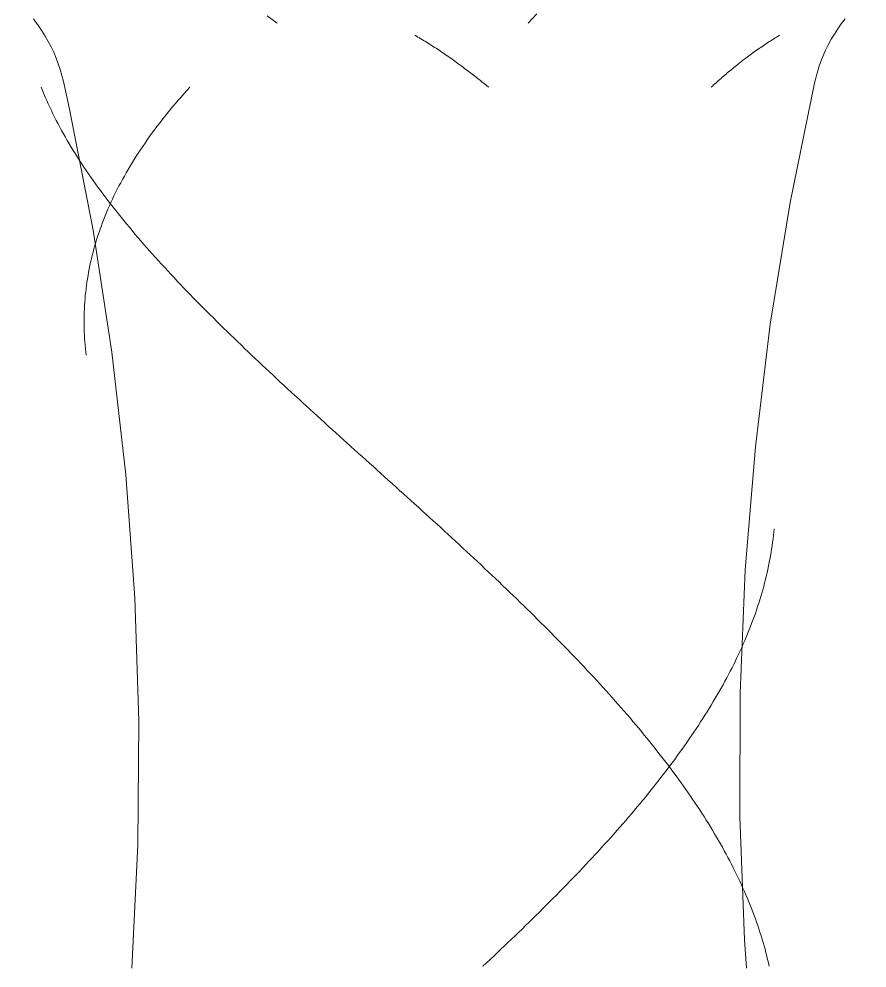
# Model space of a CAD drawing. Header units: inches. Extents: x -54868 to -186, y -265 to 853.
# Drawn here: x -24962.08 to -24951.04, y 101.31 to 113.66 of the extents above; entities that cross this region are included whole.
import ezdxf

# ---------------------------------------------------------------- set-up
doc = ezdxf.new("R2010")
doc.units = ezdxf.units.IN
doc.header["$MEASUREMENT"] = 0
doc.layers.add('A-WALL-PATT', color=111, linetype='Continuous', lineweight=9)
doc.layers.add('Q-SPCQ', color=91, linetype='Continuous', lineweight=9)

# ---------------------------------------------------------------- blocks, each defined once
blk = doc.blocks.new('FP_29-Section 13')
at = {"layer": 'Q-SPCQ', "flags": 128}
for points in [[(-24960.607, 101.312), (-24960.53, 102.917), (-24960.519, 104.523), (-24960.571, 106.128), (-24960.688, 107.73), (-24960.868, 109.325), (-24961.112, 110.913), (-24961.42, 112.489), (-24961.499, 112.849)], [(-24951.714, 112.849), (-24952.036, 111.275), (-24952.295, 109.69), (-24952.49, 108.096), (-24952.621, 106.496), (-24952.688, 104.891), (-24952.691, 103.285), (-24952.63, 101.68), (-24952.607, 101.312)]]:
    blk.add_lwpolyline(points, dxfattribs=at)
blk = doc.blocks.new('FP_30-Section 13')
at = {"layer": 'Q-SPCQ'}
for p, q in [((-24961.788, 112.774), (-24961.771, 112.731)), ((-24959.854, 112.774), (-24959.892, 112.732)), ((-24961.771, 112.731), (-24961.753, 112.688)), ((-24961.753, 112.688), (-24961.735, 112.645)), ((-24961.735, 112.645), (-24961.716, 112.602)), ((-24959.968, 112.646), (-24960.005, 112.604)), ((-24959.93, 112.689), (-24959.968, 112.646)), ((-24959.892, 112.732), (-24959.93, 112.689)), ((-24961.716, 112.602), (-24961.697, 112.558)), ((-24961.697, 112.558), (-24961.677, 112.515)), ((-24961.677, 112.515), (-24961.656, 112.472)), ((-24960.078, 112.518), (-24960.113, 112.475)), ((-24960.042, 112.561), (-24960.078, 112.518)), ((-24960.005, 112.604), (-24960.042, 112.561)), ((-24961.656, 112.472), (-24961.635, 112.429)), ((-24961.635, 112.429), (-24961.614, 112.385)), ((-24961.614, 112.385), (-24961.592, 112.342)), ((-24960.182, 112.39), (-24960.216, 112.347)), ((-24960.148, 112.433), (-24960.182, 112.39)), ((-24960.113, 112.475), (-24960.148, 112.433)), ((-24961.592, 112.342), (-24961.569, 112.299)), ((-24961.569, 112.299), (-24961.546, 112.255)), ((-24960.282, 112.261), (-24960.314, 112.218)), ((-24960.249, 112.304), (-24960.282, 112.261)), ((-24960.216, 112.347), (-24960.249, 112.304)), ((-24961.546, 112.255), (-24961.523, 112.212)), ((-24961.523, 112.212), (-24961.499, 112.169)), ((-24961.499, 112.169), (-24961.474, 112.125)), ((-24960.346, 112.176), (-24960.377, 112.133)), ((-24960.314, 112.218), (-24960.346, 112.176)), ((-24961.474, 112.125), (-24961.449, 112.082)), ((-24961.449, 112.082), (-24961.424, 112.039)), ((-24961.424, 112.039), (-24961.398, 111.995)), ((-24960.437, 112.047), (-24960.467, 112.004)), ((-24960.407, 112.09), (-24960.437, 112.047)), ((-24960.377, 112.133), (-24960.407, 112.09)), ((-24961.398, 111.995), (-24961.371, 111.952)), ((-24961.371, 111.952), (-24961.344, 111.908)), ((-24961.344, 111.908), (-24961.317, 111.865)), ((-24960.524, 111.918), (-24960.552, 111.875)), ((-24960.496, 111.961), (-24960.524, 111.918)), ((-24960.467, 112.004), (-24960.496, 111.961)), ((-24961.317, 111.865), (-24961.289, 111.822)), ((-24961.289, 111.822), (-24961.261, 111.778)), ((-24961.261, 111.778), (-24961.232, 111.735)), ((-24960.605, 111.79), (-24960.631, 111.747)), ((-24960.579, 111.833), (-24960.605, 111.79)), ((-24960.552, 111.875), (-24960.579, 111.833)), ((-24961.232, 111.735), (-24961.203, 111.691)), ((-24961.203, 111.691), (-24961.173, 111.648)), ((-24961.173, 111.648), (-24961.143, 111.604)), ((-24960.682, 111.661), (-24960.706, 111.618)), ((-24960.657, 111.704), (-24960.682, 111.661)), ((-24960.631, 111.747), (-24960.657, 111.704)), ((-24961.143, 111.604), (-24961.112, 111.561)), ((-24961.112, 111.561), (-24961.081, 111.517)), ((-24961.081, 111.517), (-24961.05, 111.474)), ((-24960.753, 111.532), (-24960.776, 111.489)), ((-24960.73, 111.575), (-24960.753, 111.532)), ((-24960.706, 111.618), (-24960.73, 111.575)), ((-24961.05, 111.474), (-24961.018, 111.43)), ((-24961.018, 111.43), (-24960.986, 111.387)), ((-24960.82, 111.403), (-24960.841, 111.36)), ((-24960.798, 111.446), (-24960.82, 111.403)), ((-24960.776, 111.489), (-24960.798, 111.446)), ((-24960.986, 111.387), (-24960.953, 111.343)), ((-24960.953, 111.343), (-24960.92, 111.3)), ((-24960.92, 111.3), (-24960.886, 111.256)), ((-24960.881, 111.274), (-24960.901, 111.231)), ((-24960.862, 111.317), (-24960.881, 111.274)), ((-24960.841, 111.36), (-24960.862, 111.317)), ((-24960.92, 111.188), (-24960.938, 111.145)), ((-24960.901, 111.231), (-24960.92, 111.188)), ((-24960.886, 111.256), (-24960.853, 111.213)), ((-24960.853, 111.213), (-24960.818, 111.169)), ((-24960.818, 111.169), (-24960.784, 111.126)), ((-24960.973, 111.059), (-24960.989, 111.015)), ((-24960.956, 111.102), (-24960.973, 111.059)), ((-24960.938, 111.145), (-24960.956, 111.102)), ((-24960.784, 111.126), (-24960.749, 111.082)), ((-24960.749, 111.082), (-24960.713, 111.038)), ((-24960.713, 111.038), (-24960.677, 110.995)), ((-24961.021, 110.929), (-24961.036, 110.886)), ((-24961.005, 110.972), (-24961.021, 110.929)), ((-24960.989, 111.015), (-24961.005, 110.972)), ((-24960.677, 110.995), (-24960.641, 110.951)), ((-24960.641, 110.951), (-24960.605, 110.908)), ((-24960.605, 110.908), (-24960.568, 110.864)), ((-24961.064, 110.8), (-24961.077, 110.757)), ((-24961.05, 110.843), (-24961.064, 110.8)), ((-24961.036, 110.886), (-24961.05, 110.843)), ((-24960.568, 110.864), (-24960.531, 110.82)), ((-24960.531, 110.82), (-24960.493, 110.777)), ((-24960.493, 110.777), (-24960.455, 110.733)), ((-24961.102, 110.67), (-24961.113, 110.627)), ((-24961.09, 110.714), (-24961.102, 110.67)), ((-24961.077, 110.757), (-24961.09, 110.714)), ((-24960.455, 110.733), (-24960.417, 110.689)), ((-24960.417, 110.689), (-24960.379, 110.646)), ((-24961.135, 110.541), (-24961.145, 110.498)), ((-24961.124, 110.584), (-24961.135, 110.541)), ((-24961.113, 110.627), (-24961.124, 110.584)), ((-24960.379, 110.646), (-24960.34, 110.602)), ((-24960.34, 110.602), (-24960.301, 110.558)), ((-24960.301, 110.558), (-24960.261, 110.515)), ((-24961.163, 110.411), (-24961.171, 110.368)), ((-24961.154, 110.455), (-24961.163, 110.411)), ((-24961.145, 110.498), (-24961.154, 110.455)), ((-24960.261, 110.515), (-24960.221, 110.471)), ((-24960.221, 110.471), (-24960.181, 110.427)), ((-24960.181, 110.427), (-24960.141, 110.384)), ((-24961.186, 110.282), (-24961.193, 110.238)), ((-24961.179, 110.325), (-24961.186, 110.282)), ((-24961.171, 110.368), (-24961.179, 110.325)), ((-24960.141, 110.384), (-24960.1, 110.34)), ((-24960.1, 110.34), (-24960.059, 110.296)), ((-24960.059, 110.296), (-24960.018, 110.252)), ((-24961.199, 110.195), (-24961.204, 110.152)), ((-24961.193, 110.238), (-24961.199, 110.195)), ((-24960.018, 110.252), (-24959.976, 110.209)), ((-24959.976, 110.209), (-24959.935, 110.165)), ((-24959.935, 110.165), (-24959.892, 110.121)), ((-24961.214, 110.066), (-24961.218, 110.022)), ((-24961.209, 110.109), (-24961.214, 110.066)), ((-24961.204, 110.152), (-24961.209, 110.109)), ((-24959.892, 110.121), (-24959.85, 110.077)), ((-24959.85, 110.077), (-24959.808, 110.034)), ((-24961.224, 109.936), (-24961.226, 109.892)), ((-24961.221, 109.979), (-24961.224, 109.936)), ((-24961.218, 110.022), (-24961.221, 109.979)), ((-24959.808, 110.034), (-24959.765, 109.99)), ((-24959.765, 109.99), (-24959.722, 109.946)), ((-24959.722, 109.946), (-24959.678, 109.902)), ((-24961.229, 109.806), (-24961.23, 109.762)), ((-24961.228, 109.849), (-24961.229, 109.806)), ((-24961.226, 109.892), (-24961.228, 109.849)), ((-24959.678, 109.902), (-24959.635, 109.859)), ((-24959.635, 109.859), (-24959.591, 109.815)), ((-24959.591, 109.815), (-24959.547, 109.771)), ((-24961.23, 109.762), (-24961.23, 109.719)), ((-24961.23, 109.719), (-24961.23, 109.676)), ((-24961.23, 109.676), (-24961.229, 109.633)), ((-24959.547, 109.771), (-24959.503, 109.727)), ((-24959.503, 109.727), (-24959.458, 109.683)), ((-24959.458, 109.683), (-24959.414, 109.639)), ((-24961.229, 109.633), (-24961.228, 109.589)), ((-24961.228, 109.589), (-24961.226, 109.546)), ((-24961.226, 109.546), (-24961.223, 109.502)), ((-24959.414, 109.639), (-24959.369, 109.596)), ((-24959.369, 109.596), (-24959.324, 109.552)), ((-24959.324, 109.552), (-24959.278, 109.508)), ((-24961.223, 109.502), (-24961.22, 109.459)), ((-24961.22, 109.459), (-24961.217, 109.416)), ((-24959.278, 109.508), (-24959.233, 109.464)), ((-24959.233, 109.464), (-24959.187, 109.42)), ((-24959.187, 109.42), (-24959.141, 109.376)), ((-24961.217, 109.416), (-24961.213, 109.372)), ((-24961.213, 109.372), (-24961.208, 109.329)), ((-24961.208, 109.329), (-24961.203, 109.286)), ((-24959.141, 109.376), (-24959.095, 109.332)), ((-24959.095, 109.332), (-24959.049, 109.289)), ((-24959.049, 109.289), (-24959.003, 109.245)), ((-24959.003, 109.245), (-24958.957, 109.201)), ((-24958.957, 109.201), (-24958.91, 109.157)), ((-24958.91, 109.157), (-24958.863, 109.113)), ((-24958.863, 109.113), (-24958.816, 109.069)), ((-24958.816, 109.069), (-24958.769, 109.025)), ((-24958.769, 109.025), (-24958.722, 108.981)), ((-24958.722, 108.981), (-24958.675, 108.937)), ((-24958.675, 108.937), (-24958.627, 108.893)), ((-24958.627, 108.893), (-24958.58, 108.849)), ((-24958.58, 108.849), (-24958.532, 108.805)), ((-24958.532, 108.805), (-24958.484, 108.761)), ((-24958.484, 108.761), (-24958.436, 108.717)), ((-24958.436, 108.717), (-24958.388, 108.673)), ((-24958.388, 108.673), (-24958.34, 108.629)), ((-24958.34, 108.629), (-24958.292, 108.585)), ((-24958.292, 108.585), (-24958.244, 108.541)), ((-24958.244, 108.541), (-24958.195, 108.497)), ((-24958.195, 108.497), (-24958.147, 108.453)), ((-24958.147, 108.453), (-24958.099, 108.409)), ((-24958.099, 108.409), (-24958.05, 108.365)), ((-24958.05, 108.365), (-24958.001, 108.321)), ((-24958.001, 108.321), (-24957.953, 108.277)), ((-24957.953, 108.277), (-24957.904, 108.233)), ((-24957.904, 108.233), (-24957.855, 108.189)), ((-24957.855, 108.189), (-24957.807, 108.145)), ((-24957.807, 108.145), (-24957.758, 108.101)), ((-24957.758, 108.101), (-24957.709, 108.057)), ((-24957.709, 108.057), (-24957.66, 108.013)), ((-24957.66, 108.013), (-24957.611, 107.969)), ((-24957.611, 107.969), (-24957.562, 107.925)), ((-24957.562, 107.925), (-24957.513, 107.881)), ((-24957.513, 107.881), (-24957.464, 107.837)), ((-24957.464, 107.837), (-24957.415, 107.793)), ((-24957.415, 107.793), (-24957.366, 107.749)), ((-24957.366, 107.749), (-24957.317, 107.705)), ((-24957.317, 107.705), (-24957.269, 107.661)), ((-24957.269, 107.661), (-24957.22, 107.616)), ((-24957.22, 107.616), (-24957.171, 107.572)), ((-24957.171, 107.572), (-24957.122, 107.528)), ((-24957.122, 107.528), (-24957.073, 107.484)), ((-24957.073, 107.484), (-24957.024, 107.44)), ((-24957.024, 107.44), (-24956.975, 107.396)), ((-24956.975, 107.396), (-24956.927, 107.352)), ((-24956.927, 107.352), (-24956.878, 107.308)), ((-24956.878, 107.308), (-24956.829, 107.263)), ((-24956.829, 107.263), (-24956.781, 107.219)), ((-24956.781, 107.219), (-24956.732, 107.175)), ((-24956.732, 107.175), (-24956.684, 107.131)), ((-24956.684, 107.131), (-24956.635, 107.087)), ((-24956.635, 107.087), (-24956.587, 107.043)), ((-24956.587, 107.043), (-24956.539, 106.999)), ((-24956.539, 106.999), (-24956.491, 106.954)), ((-24956.491, 106.954), (-24956.443, 106.91)), ((-24952.25, 106.984), (-24952.254, 106.94)), ((-24952.246, 107.028), (-24952.25, 106.984)), ((-24956.443, 106.91), (-24956.395, 106.866)), ((-24956.395, 106.866), (-24956.347, 106.822)), ((-24952.265, 106.852), (-24952.271, 106.808)), ((-24952.26, 106.896), (-24952.265, 106.852)), ((-24952.254, 106.94), (-24952.26, 106.896)), ((-24956.347, 106.822), (-24956.299, 106.778)), ((-24956.299, 106.778), (-24956.251, 106.734)), ((-24956.251, 106.734), (-24956.204, 106.689)), ((-24952.285, 106.72), (-24952.292, 106.676)), ((-24952.278, 106.764), (-24952.285, 106.72)), ((-24952.271, 106.808), (-24952.278, 106.764)), ((-24956.204, 106.689), (-24956.156, 106.645)), ((-24956.156, 106.645), (-24956.109, 106.601)), ((-24956.109, 106.601), (-24956.062, 106.557)), ((-24952.309, 106.588), (-24952.317, 106.544)), ((-24952.3, 106.632), (-24952.309, 106.588)), ((-24952.292, 106.676), (-24952.3, 106.632)), ((-24956.062, 106.557), (-24956.015, 106.513)), ((-24956.015, 106.513), (-24955.968, 106.468)), ((-24955.968, 106.468), (-24955.921, 106.424)), ((-24952.337, 106.456), (-24952.347, 106.412)), ((-24952.327, 106.5), (-24952.337, 106.456)), ((-24952.317, 106.544), (-24952.327, 106.5)), ((-24955.921, 106.424), (-24955.874, 106.38)), ((-24955.874, 106.38), (-24955.827, 106.336)), ((-24955.827, 106.336), (-24955.781, 106.292)), ((-24952.358, 106.367), (-24952.369, 106.323)), ((-24952.347, 106.412), (-24952.358, 106.367)), ((-24955.781, 106.292), (-24955.735, 106.247)), ((-24955.735, 106.247), (-24955.689, 106.203)), ((-24952.393, 106.235), (-24952.405, 106.191)), ((-24952.381, 106.279), (-24952.393, 106.235)), ((-24952.369, 106.323), (-24952.381, 106.279)), ((-24955.689, 106.203), (-24955.643, 106.159)), ((-24955.643, 106.159), (-24955.597, 106.115)), ((-24955.597, 106.115), (-24955.551, 106.071)), ((-24952.432, 106.103), (-24952.446, 106.059)), ((-24952.418, 106.147), (-24952.432, 106.103)), ((-24952.405, 106.191), (-24952.418, 106.147)), ((-24955.551, 106.071), (-24955.506, 106.026)), ((-24955.506, 106.026), (-24955.46, 105.982)), ((-24955.46, 105.982), (-24955.415, 105.938)), ((-24952.475, 105.97), (-24952.49, 105.926)), ((-24952.46, 106.015), (-24952.475, 105.97)), ((-24952.446, 106.059), (-24952.46, 106.015)), ((-24955.415, 105.938), (-24955.37, 105.894)), ((-24955.37, 105.894), (-24955.325, 105.849)), ((-24955.325, 105.849), (-24955.281, 105.805)), ((-24952.522, 105.838), (-24952.539, 105.794)), ((-24952.506, 105.882), (-24952.522, 105.838)), ((-24952.49, 105.926), (-24952.506, 105.882)), ((-24955.281, 105.805), (-24955.236, 105.761)), ((-24955.236, 105.761), (-24955.192, 105.717)), ((-24955.192, 105.717), (-24955.148, 105.672)), ((-24952.556, 105.75), (-24952.574, 105.706)), ((-24952.539, 105.794), (-24952.556, 105.75)), ((-24955.148, 105.672), (-24955.104, 105.628)), ((-24955.104, 105.628), (-24955.061, 105.584)), ((-24952.61, 105.617), (-24952.629, 105.573)), ((-24952.592, 105.662), (-24952.61, 105.617)), ((-24952.574, 105.706), (-24952.592, 105.662)), ((-24955.061, 105.584), (-24955.017, 105.54)), ((-24955.017, 105.54), (-24954.974, 105.495)), ((-24954.974, 105.495), (-24954.931, 105.451)), ((-24952.668, 105.485), (-24952.688, 105.441)), ((-24952.648, 105.529), (-24952.668, 105.485)), ((-24952.629, 105.573), (-24952.648, 105.529)), ((-24954.931, 105.451), (-24954.888, 105.407)), ((-24954.888, 105.407), (-24954.846, 105.363)), ((-24954.846, 105.363), (-24954.803, 105.318)), ((-24952.729, 105.353), (-24952.75, 105.308)), ((-24952.708, 105.397), (-24952.729, 105.353)), ((-24952.688, 105.441), (-24952.708, 105.397)), ((-24954.803, 105.318), (-24954.761, 105.274)), ((-24954.761, 105.274), (-24954.719, 105.23)), ((-24954.719, 105.23), (-24954.678, 105.186)), ((-24952.794, 105.22), (-24952.817, 105.176)), ((-24952.772, 105.264), (-24952.794, 105.22)), ((-24952.75, 105.308), (-24952.772, 105.264)), ((-24954.678, 105.186), (-24954.636, 105.141)), ((-24954.636, 105.141), (-24954.595, 105.097)), ((-24954.595, 105.097), (-24954.554, 105.053)), ((-24952.84, 105.132), (-24952.863, 105.088)), ((-24952.817, 105.176), (-24952.84, 105.132)), ((-24954.554, 105.053), (-24954.514, 105.009)), ((-24954.514, 105.009), (-24954.473, 104.964)), ((-24952.911, 104.999), (-24952.936, 104.955)), ((-24952.887, 105.044), (-24952.911, 104.999)), ((-24952.863, 105.088), (-24952.887, 105.044)), ((-24954.473, 104.964), (-24954.433, 104.92)), ((-24954.433, 104.92), (-24954.393, 104.876)), ((-24954.393, 104.876), (-24954.354, 104.831)), ((-24952.986, 104.867), (-24953.012, 104.823)), ((-24952.961, 104.911), (-24952.986, 104.867)), ((-24952.936, 104.955), (-24952.961, 104.911)), ((-24954.354, 104.831), (-24954.314, 104.787)), ((-24954.314, 104.787), (-24954.275, 104.743)), ((-24954.275, 104.743), (-24954.236, 104.699)), ((-24953.065, 104.734), (-24953.092, 104.69)), ((-24953.038, 104.779), (-24953.065, 104.734)), ((-24953.012, 104.823), (-24953.038, 104.779)), ((-24954.236, 104.699), (-24954.198, 104.654)), ((-24954.198, 104.654), (-24954.16, 104.61)), ((-24954.16, 104.61), (-24954.122, 104.566)), ((-24953.147, 104.602), (-24953.175, 104.558)), ((-24953.119, 104.646), (-24953.147, 104.602)), ((-24953.092, 104.69), (-24953.119, 104.646)), ((-24954.122, 104.566), (-24954.084, 104.522)), ((-24954.084, 104.522), (-24954.047, 104.477)), ((-24954.047, 104.477), (-24954.009, 104.433)), ((-24953.203, 104.514), (-24953.232, 104.469)), ((-24953.175, 104.558), (-24953.203, 104.514)), ((-24954.009, 104.433), (-24953.973, 104.389)), ((-24953.973, 104.389), (-24953.936, 104.344)), ((-24953.291, 104.381), (-24953.321, 104.337)), ((-24953.261, 104.425), (-24953.291, 104.381)), ((-24953.232, 104.469), (-24953.261, 104.425)), ((-24953.936, 104.344), (-24953.9, 104.3)), ((-24953.9, 104.3), (-24953.864, 104.256)), ((-24953.864, 104.256), (-24953.828, 104.212)), ((-24953.382, 104.249), (-24953.413, 104.204)), ((-24953.351, 104.293), (-24953.382, 104.249)), ((-24953.321, 104.337), (-24953.351, 104.293)), ((-24953.828, 104.212), (-24953.793, 104.167)), ((-24953.793, 104.167), (-24953.758, 104.123)), ((-24953.758, 104.123), (-24953.724, 104.079)), ((-24953.476, 104.116), (-24953.508, 104.072)), ((-24953.444, 104.16), (-24953.476, 104.116)), ((-24953.413, 104.204), (-24953.444, 104.16)), ((-24953.724, 104.079), (-24953.689, 104.034)), ((-24953.689, 104.034), (-24953.655, 103.99)), ((-24953.655, 103.99), (-24953.622, 103.946)), ((-24953.573, 103.984), (-24953.606, 103.939)), ((-24953.54, 104.028), (-24953.573, 103.984)), ((-24953.508, 104.072), (-24953.54, 104.028)), ((-24953.639, 103.895), (-24953.673, 103.851)), ((-24953.606, 103.939), (-24953.639, 103.895)), ((-24953.622, 103.946), (-24953.588, 103.902)), ((-24953.588, 103.902), (-24953.555, 103.857)), ((-24953.741, 103.763), (-24953.776, 103.718)), ((-24953.707, 103.807), (-24953.741, 103.763)), ((-24953.673, 103.851), (-24953.707, 103.807)), ((-24953.555, 103.857), (-24953.523, 103.813)), ((-24953.523, 103.813), (-24953.49, 103.769)), ((-24953.49, 103.769), (-24953.458, 103.724)), ((-24953.846, 103.63), (-24953.882, 103.586)), ((-24953.811, 103.674), (-24953.846, 103.63)), ((-24953.776, 103.718), (-24953.811, 103.674)), ((-24953.458, 103.724), (-24953.427, 103.68)), ((-24953.427, 103.68), (-24953.395, 103.636)), ((-24953.395, 103.636), (-24953.364, 103.592)), ((-24953.954, 103.498), (-24953.991, 103.453)), ((-24953.918, 103.542), (-24953.954, 103.498)), ((-24953.882, 103.586), (-24953.918, 103.542)), ((-24953.364, 103.592), (-24953.334, 103.547)), ((-24953.334, 103.547), (-24953.304, 103.503)), ((-24953.304, 103.503), (-24953.274, 103.459)), ((-24954.028, 103.409), (-24954.065, 103.365)), ((-24953.991, 103.453), (-24954.028, 103.409)), ((-24953.274, 103.459), (-24953.244, 103.415)), ((-24953.244, 103.415), (-24953.215, 103.37)), ((-24953.215, 103.37), (-24953.186, 103.326)), ((-24954.14, 103.277), (-24954.178, 103.233)), ((-24954.102, 103.321), (-24954.14, 103.277)), ((-24954.065, 103.365), (-24954.102, 103.321)), ((-24953.186, 103.326), (-24953.158, 103.282)), ((-24953.158, 103.282), (-24953.13, 103.237)), ((-24954.255, 103.144), (-24954.294, 103.1)), ((-24954.216, 103.188), (-24954.255, 103.144)), ((-24954.178, 103.233), (-24954.216, 103.188)), ((-24953.13, 103.237), (-24953.102, 103.193)), ((-24953.102, 103.193), (-24953.075, 103.149)), ((-24953.075, 103.149), (-24953.048, 103.105)), ((-24954.373, 103.012), (-24954.412, 102.968)), ((-24954.333, 103.056), (-24954.373, 103.012)), ((-24954.294, 103.1), (-24954.333, 103.056)), ((-24953.048, 103.105), (-24953.021, 103.06)), ((-24953.021, 103.06), (-24952.995, 103.016)), ((-24952.995, 103.016), (-24952.97, 102.972)), ((-24954.492, 102.879), (-24954.533, 102.835)), ((-24954.452, 102.924), (-24954.492, 102.879)), ((-24954.412, 102.968), (-24954.452, 102.924)), ((-24952.97, 102.972), (-24952.944, 102.928)), ((-24952.944, 102.928), (-24952.919, 102.883)), ((-24952.919, 102.883), (-24952.895, 102.839)), ((-24954.574, 102.791), (-24954.615, 102.747)), ((-24954.533, 102.835), (-24954.574, 102.791)), ((-24952.895, 102.839), (-24952.87, 102.795)), ((-24952.87, 102.795), (-24952.847, 102.75)), ((-24952.847, 102.75), (-24952.823, 102.706)), ((-24954.697, 102.659), (-24954.739, 102.614)), ((-24954.656, 102.703), (-24954.697, 102.659)), ((-24954.615, 102.747), (-24954.656, 102.703)), ((-24952.823, 102.706), (-24952.8, 102.662)), ((-24952.8, 102.662), (-24952.778, 102.618)), ((-24954.823, 102.526), (-24954.866, 102.482)), ((-24954.781, 102.57), (-24954.823, 102.526)), ((-24954.739, 102.614), (-24954.781, 102.57)), ((-24952.778, 102.618), (-24952.756, 102.573)), ((-24952.756, 102.573), (-24952.734, 102.529)), ((-24952.734, 102.529), (-24952.713, 102.485)), ((-24954.951, 102.394), (-24954.994, 102.35)), ((-24954.908, 102.438), (-24954.951, 102.394)), ((-24954.866, 102.482), (-24954.908, 102.438)), ((-24952.713, 102.485), (-24952.692, 102.441)), ((-24952.692, 102.441), (-24952.671, 102.396)), ((-24952.671, 102.396), (-24952.651, 102.352)), ((-24955.081, 102.261), (-24955.125, 102.217)), ((-24955.038, 102.306), (-24955.081, 102.261)), ((-24954.994, 102.35), (-24955.038, 102.306)), ((-24952.651, 102.352), (-24952.631, 102.308)), ((-24952.631, 102.308), (-24952.612, 102.264)), ((-24952.612, 102.264), (-24952.593, 102.219)), ((-24955.169, 102.173), (-24955.213, 102.129)), ((-24955.125, 102.217), (-24955.169, 102.173)), ((-24952.593, 102.219), (-24952.575, 102.175)), ((-24952.575, 102.175), (-24952.557, 102.131)), ((-24952.557, 102.131), (-24952.54, 102.087)), ((-24955.302, 102.041), (-24955.347, 101.997)), ((-24955.258, 102.085), (-24955.302, 102.041)), ((-24955.213, 102.129), (-24955.258, 102.085)), ((-24952.54, 102.087), (-24952.523, 102.043)), ((-24952.523, 102.043), (-24952.506, 101.998)), ((-24955.437, 101.908), (-24955.482, 101.864)), ((-24955.392, 101.953), (-24955.437, 101.908)), ((-24955.347, 101.997), (-24955.392, 101.953)), ((-24952.506, 101.998), (-24952.49, 101.954)), ((-24952.49, 101.954), (-24952.474, 101.91)), ((-24952.474, 101.91), (-24952.459, 101.866)), ((-24955.573, 101.776), (-24955.619, 101.732)), ((-24955.528, 101.82), (-24955.573, 101.776)), ((-24955.482, 101.864), (-24955.528, 101.82)), ((-24952.459, 101.866), (-24952.444, 101.821)), ((-24952.444, 101.821), (-24952.43, 101.777)), ((-24952.43, 101.777), (-24952.416, 101.733)), ((-24955.711, 101.644), (-24955.758, 101.6)), ((-24955.665, 101.688), (-24955.711, 101.644)), ((-24955.619, 101.732), (-24955.665, 101.688)), ((-24952.416, 101.733), (-24952.402, 101.689)), ((-24952.402, 101.689), (-24952.389, 101.645)), ((-24952.389, 101.645), (-24952.376, 101.6)), ((-24955.804, 101.556), (-24955.851, 101.512)), ((-24955.758, 101.6), (-24955.804, 101.556)), ((-24952.376, 101.6), (-24952.364, 101.556)), ((-24952.364, 101.556), (-24952.353, 101.512)), ((-24955.944, 101.423), (-24955.991, 101.379)), ((-24955.897, 101.467), (-24955.944, 101.423)), ((-24955.851, 101.512), (-24955.897, 101.467)), ((-24952.353, 101.512), (-24952.342, 101.468)), ((-24952.342, 101.468), (-24952.331, 101.424)), ((-24952.331, 101.424), (-24952.32, 101.379)), ((-24955.991, 101.379), (-24956.039, 101.335)), ((-24952.32, 101.379), (-24952.311, 101.335))]:
    blk.add_line(p, q, dxfattribs=at)
blk = doc.blocks.new('FP_32-Section 13')
at = {"layer": 'Q-SPCQ'}
for p, q in [((-24958.847, 113.702), (-24958.718, 113.607)), ((-24955.334, 113.73), (-24955.446, 113.607))]:
    blk.add_line(p, q, dxfattribs=at)
blk = doc.blocks.new('FP_33-Section 13')
at = {"layer": 'Q-SPCQ', "flags": 128}
for points in [[(-24961.499, 112.849), (-24961.518, 112.926), (-24961.54, 113.003), (-24961.566, 113.079), (-24961.594, 113.154), (-24961.625, 113.228), (-24961.66, 113.3), (-24961.697, 113.371), (-24961.737, 113.44), (-24961.779, 113.508), (-24961.824, 113.574), (-24961.872, 113.638), (-24961.891, 113.662)], [(-24951.322, 113.662), (-24951.371, 113.599), (-24951.417, 113.533), (-24951.46, 113.466), (-24951.501, 113.398), (-24951.54, 113.327), (-24951.575, 113.256), (-24951.607, 113.182), (-24951.637, 113.108), (-24951.663, 113.033), (-24951.687, 112.956), (-24951.707, 112.879), (-24951.714, 112.849)]]:
    blk.add_lwpolyline(points, dxfattribs=at)
blk = doc.blocks.new('FP_34-Section 13')
at = {"layer": 'Q-SPCQ'}
for p, q in [((-24956.924, 113.45), (-24956.904, 113.439)), ((-24956.904, 113.439), (-24956.884, 113.427)), ((-24956.884, 113.427), (-24956.864, 113.415)), ((-24956.864, 113.415), (-24956.844, 113.403)), ((-24956.844, 113.403), (-24956.824, 113.391)), ((-24956.824, 113.391), (-24956.804, 113.379)), ((-24956.804, 113.379), (-24956.784, 113.367)), ((-24952.288, 113.379), (-24952.307, 113.367)), ((-24952.27, 113.391), (-24952.288, 113.379)), ((-24952.251, 113.403), (-24952.27, 113.391)), ((-24952.232, 113.415), (-24952.251, 113.403)), ((-24952.213, 113.427), (-24952.232, 113.415)), ((-24952.193, 113.439), (-24952.213, 113.427)), ((-24952.174, 113.45), (-24952.193, 113.439)), ((-24956.784, 113.367), (-24956.764, 113.355)), ((-24956.764, 113.355), (-24956.745, 113.343)), ((-24956.745, 113.343), (-24956.725, 113.331)), ((-24956.725, 113.331), (-24956.706, 113.318)), ((-24956.706, 113.318), (-24956.686, 113.306)), ((-24956.686, 113.306), (-24956.667, 113.293)), ((-24956.667, 113.293), (-24956.648, 113.281)), ((-24956.648, 113.281), (-24956.628, 113.268)), ((-24956.628, 113.268), (-24956.609, 113.255)), ((-24956.609, 113.255), (-24956.59, 113.242)), ((-24952.473, 113.255), (-24952.491, 113.242)), ((-24952.455, 113.268), (-24952.473, 113.255)), ((-24952.437, 113.281), (-24952.455, 113.268)), ((-24952.418, 113.293), (-24952.437, 113.281)), ((-24952.4, 113.306), (-24952.418, 113.293)), ((-24952.382, 113.318), (-24952.4, 113.306)), ((-24952.363, 113.331), (-24952.382, 113.318)), ((-24952.345, 113.343), (-24952.363, 113.331)), ((-24952.326, 113.355), (-24952.345, 113.343)), ((-24952.307, 113.367), (-24952.326, 113.355)), ((-24956.59, 113.242), (-24956.571, 113.23)), ((-24956.571, 113.23), (-24956.552, 113.217)), ((-24956.552, 113.217), (-24956.533, 113.204)), ((-24956.533, 113.204), (-24956.514, 113.191)), ((-24956.514, 113.191), (-24956.495, 113.177)), ((-24956.495, 113.177), (-24956.476, 113.164)), ((-24956.476, 113.164), (-24956.457, 113.151)), ((-24956.457, 113.151), (-24956.438, 113.138)), ((-24956.438, 113.138), (-24956.419, 113.124)), ((-24956.419, 113.124), (-24956.401, 113.111)), ((-24952.651, 113.124), (-24952.668, 113.111)), ((-24952.633, 113.138), (-24952.651, 113.124)), ((-24952.616, 113.151), (-24952.633, 113.138)), ((-24952.598, 113.164), (-24952.616, 113.151)), ((-24952.581, 113.177), (-24952.598, 113.164)), ((-24952.563, 113.191), (-24952.581, 113.177)), ((-24952.545, 113.204), (-24952.563, 113.191)), ((-24952.527, 113.217), (-24952.545, 113.204)), ((-24952.509, 113.23), (-24952.527, 113.217)), ((-24952.491, 113.242), (-24952.509, 113.23)), ((-24956.401, 113.111), (-24956.382, 113.097)), ((-24956.382, 113.097), (-24956.363, 113.084)), ((-24956.363, 113.084), (-24956.345, 113.07)), ((-24956.345, 113.07), (-24956.326, 113.057)), ((-24956.326, 113.057), (-24956.308, 113.043)), ((-24956.308, 113.043), (-24956.289, 113.029)), ((-24956.289, 113.029), (-24956.271, 113.015)), ((-24956.271, 113.015), (-24956.253, 113.002)), ((-24956.253, 113.002), (-24956.234, 112.988)), ((-24952.805, 113.002), (-24952.822, 112.988)), ((-24952.788, 113.015), (-24952.805, 113.002)), ((-24952.771, 113.029), (-24952.788, 113.015)), ((-24952.754, 113.043), (-24952.771, 113.029)), ((-24952.737, 113.057), (-24952.754, 113.043)), ((-24952.72, 113.07), (-24952.737, 113.057)), ((-24952.703, 113.084), (-24952.72, 113.07)), ((-24952.686, 113.097), (-24952.703, 113.084)), ((-24952.668, 113.111), (-24952.686, 113.097)), ((-24956.234, 112.988), (-24956.216, 112.974)), ((-24956.216, 112.974), (-24956.198, 112.96)), ((-24956.198, 112.96), (-24956.179, 112.946)), ((-24956.179, 112.946), (-24956.161, 112.932)), ((-24956.161, 112.932), (-24956.143, 112.918)), ((-24956.143, 112.918), (-24956.125, 112.903)), ((-24956.125, 112.903), (-24956.107, 112.889)), ((-24956.107, 112.889), (-24956.088, 112.875)), ((-24956.088, 112.875), (-24956.07, 112.861)), ((-24952.954, 112.875), (-24952.97, 112.861)), ((-24952.937, 112.889), (-24952.954, 112.875)), ((-24952.921, 112.903), (-24952.937, 112.889)), ((-24952.905, 112.918), (-24952.921, 112.903)), ((-24952.888, 112.932), (-24952.905, 112.918)), ((-24952.872, 112.946), (-24952.888, 112.932)), ((-24952.855, 112.96), (-24952.872, 112.946)), ((-24952.839, 112.974), (-24952.855, 112.96)), ((-24952.822, 112.988), (-24952.839, 112.974)), ((-24956.07, 112.861), (-24956.052, 112.846)), ((-24956.052, 112.846), (-24956.034, 112.832)), ((-24956.034, 112.832), (-24956.016, 112.818)), ((-24956.016, 112.818), (-24955.998, 112.803)), ((-24955.998, 112.803), (-24955.98, 112.789)), ((-24955.98, 112.789), (-24955.962, 112.774)), ((-24953.05, 112.789), (-24953.066, 112.774)), ((-24953.034, 112.803), (-24953.05, 112.789)), ((-24953.018, 112.818), (-24953.034, 112.803)), ((-24953.002, 112.832), (-24953.018, 112.818)), ((-24952.986, 112.846), (-24953.002, 112.832)), ((-24952.97, 112.861), (-24952.986, 112.846))]:
    blk.add_line(p, q, dxfattribs=at)
blk = doc.blocks.new('Basketball_Backstop-Performance_Sports_Systems-3103-Ceiling_Hung - 27_-0_ to 27_-11 7_8_-706978-Section 13')
at = {"layer": 'Q-SPCQ'}
for name in ['FP_32-Section 13', 'FP_33-Section 13', 'FP_34-Section 13', 'FP_30-Section 13', 'FP_29-Section 13']:
    blk.add_blockref(name, (0, 0), dxfattribs=at)

msp = doc.modelspace()

# ---------------------------------------------------------------- hatches: boundary and pattern name
at = {"layer": 'A-WALL-PATT'}
h = msp.add_hatch(dxfattribs=at)
h.set_pattern_fill('FP_2', color=256, style=0, pattern_type=2)
h.set_pattern_definition([(90, (-24630.01, -1109.5), (-193, -193), [48, -145]), (180, (-24630.01, -1109.5), (-2e-14, -193), [96.25, -96.75]), (270, (-24726.26, -1061.5), (-193, -193), [48, -145]), (180, (-24630.01, -1061.5), (-2e-14, -193), [96.25, -96.75]), (270, (-24726.51, -1061.5), (-193, -193), [48, -145]), (180, (-24726.51, -1061.5), (-2e-14, -193), [96.25, -96.75]), (90, (-24822.76, -1109.5), (-193, -193), [48, -145]), (180, (-24726.51, -1109.5), (-2e-14, -193), [96.25, -96.75]), (90, (-24678.01, -1061.25), (-193, -193), [48, -145]), (180, (-24629.76, -1061.25), (-2e-14, -193), [48.25, -144.75]), (180, (-24629.76, -1013.25), (-2e-14, -193), [48.25, -144.75]), (90, (-24774.51, -1061.25), (-193, -193), [48, -145]), (180, (-24678.26, -1061.25), (-2e-14, -193), [96.25, -96.75]), (270, (-24678.26, -1013.25), (-193, -193), [48, -145]), (180, (-24678.26, -1013.25), (-2e-14, -193), [96.25, -96.75]), (180, (-24774.76, -1061.25), (-2e-14, -193), [48, -145]), (270, (-24774.76, -1013.25), (-193, -193), [48, -145]), (180, (-24774.76, -1013.25), (-2e-14, -193), [48, -145]), (90, (-24630.01, -1013), (-193, -193), [48, -145]), (180, (-24630.01, -1013), (-2e-14, -193), [96.25, -96.75]), (270, (-24726.26, -965), (-193, -193), [48, -145]), (180, (-24630.01, -965), (-2e-14, -193), [96.25, -96.75]), (270, (-24726.51, -965), (-193, -193), [48, -145]), (180, (-24726.51, -965), (-2e-14, -193), [96.25, -96.75]), (270, (-24822.76, -965), (-193, -193), [48, -145]), (180, (-24726.51, -1013), (-2e-14, -193), [96.25, -96.75]), (90, (-24678.01, -964.75), (-193, -193), [48, -145]), (180, (-24629.76, -964.75), (-2e-14, -193), [48.25, -144.75]), (180, (-24629.76, -916.75), (-2e-14, -193), [48.25, -144.75]), (90, (-24774.51, -964.75), (-193, -193), [48, -145]), (180, (-24678.26, -964.75), (-2e-14, -193), [96.25, -96.75]), (270, (-24678.26, -916.75), (-193, -193), [48, -145]), (180, (-24678.26, -916.75), (-2e-14, -193), [96.25, -96.75]), (180, (-24774.76, -964.75), (-2e-14, -193), [48, -145]), (270, (-24774.76, -916.75), (-193, -193), [48, -145]), (180, (-24774.76, -916.75), (-2e-14, -193), [48, -145])])
h.paths.add_polyline_path([(-24981.53176, 0), (-24940.89023, 0), (-24940.89023, 99), (-24862.89023, 99), (-24862.89023, 0), (-24831.89023, 0), (-24831.89023, 192), (-24940.52537, 192), (-24949.35525, 164.3125), (-24944.66903, 164.3125), (-24944.60653, 160.1875), (-24944.48153, 160.1875), (-24944.48153, 157.5625), (-24922.60653, 157.5625), (-24922.60653, 156), (-24920.60653, 156), (-24920.60653, 114), (-24951.1307, 113.92859), (-24951.6241, 113.10647), (-24951.77496, 112.50113), (-24952.44412, 108.23884), (-24952.66547, 104.38546), (-24952.68073, 101.3125), (-24960.60653, 101.3125), (-24960.54389, 105.33002), (-24960.84489, 109.11855), (-24961.66588, 113.30498), (-24962.17905, 114), (-24992.60653, 114), (-24992.60653, 156), (-24990.60653, 156.00605), (-24990.60653, 157.5625), (-24968.73153, 157.5625), (-24968.65831, 160.1875), (-24968.54403, 160.1875), (-24968.48153, 164.3125), (-24963.85781, 164.3125), (-24972.68769, 192), (-25103.39023, 192), (-25103.39023, 0)], flags=0)
h.paths.add_polyline_path([(-24630.89023, 0), (-24630.89023, 96.75), (-24542.39023, 96.75), (-24542.39023, 192), (-24720.35913, 192), (-24749.87111, 135.41647), (-24750.45903, 135.625), (-24752.32773, 135.625), (-24752.36393, 130.75), (-24752.45273, 130.75), (-24752.51523, 128), (-24755.89023, 128), (-24755.89023, 128.4375), (-24756.07773, 128.4375), (-24756.07773, 128.75), (-24756.45273, 128.75), (-24756.45273, 128.3125), (-24756.20273, 128.3125), (-24756.20273, 128.125), (-24756.45273, 128.125), (-24756.38117, 120.20797), (-24756.05, 120.13198), (-24755.9491, 120), (-24756.17924, 119.79715), (-24756.45273, 119.75043), (-24756.45273, 116), (-24763.07773, 116), (-24763.07773, 119.125), (-24763.32773, 119.125), (-24763.32773, 119.3125), (-24763.07773, 119.3125), (-24763.07773, 119.75), (-24763.45273, 119.75), (-24763.45273, 119.4375), (-24763.64023, 119.4375), (-24763.64023, 118.8125), (-24766.20273, 118.8125), (-24766.26523, 118.6875), (-24767.95273, 118.6875), (-24770.89023, 117.35334), (-24770.89023, 114), (-24773.39023, 114), (-24773.39023, 114.3125), (-24775.22861, 114.3125), (-24778.64023, 117.8125), (-24778.64023, 119.8125), (-24779.27232, 119.72554), (-24779.41165, 119.62508), (-24781.28025, 116.42301), (-24782.43417, 114.72708), (-24783.4676, 113.29426), (-24783.62269, 112.84879), (-24784.45321, 107.31551), (-24784.59796, 104.4298), (-24784.63768, 101.3125), (-24792.45446, 101.3125), (-24792.47337, 106.0075), (-24792.7979, 109.11855), (-24793.541, 113.32263), (-24793.86224, 113.8073), (-24795.19889, 115.57032), (-24796.98962, 118.49605), (-24797.67658, 119.70352), (-24797.94207, 119.7421), (-24798.14023, 120), (-24797.82773, 120.26819), (-24796.48367, 120.31237), (-24794.12663, 120.28809), (-24791.00466, 120.29688), (-24788.51523, 120.30185), (-24784.22199, 120.30556), (-24773.39023, 120.3125), (-24773.39023, 145.85551), (-24805.60038, 192), (-24813.89023, 192), (-24813.89023, 0), (-24705.06876, 0)], flags=0)
h.paths.add_polyline_path([(-25546.76523, 0), (-25546.76523, 96.75), (-25450.01523, 96.75), (-25450.01523, 0), (-25410.89023, 0), (-25410.89023, 192), (-25606.09276, 192), (-25614.92264, 164.3125), (-25610.23642, 164.3125), (-25610.17392, 160.1875), (-25610.04892, 160.1875), (-25610.04892, 157.5625), (-25588.17392, 157.5313), (-25588.17392, 156), (-25586.17392, 156), (-25586.17392, 114), (-25616.69809, 113.92859), (-25617.21388, 113.34757), (-25617.26523, 113.27782), (-25618.09862, 107.11296), (-25618.23286, 104.38546), (-25618.24812, 101.3125), (-25626.17392, 101.3125), (-25626.11128, 105.33002), (-25626.41228, 109.11855), (-25627.24469, 113.43381), (-25627.41006, 113.58488), (-25627.72878, 114), (-25658.17392, 114), (-25658.17392, 156), (-25656.17392, 156.00605), (-25656.17392, 157.5625), (-25634.29892, 157.5625), (-25634.2257, 160.1875), (-25634.11142, 160.1875), (-25634.04892, 164.3125), (-25629.4252, 164.3125), (-25638.25508, 192), (-25682.39023, 192), (-25682.39023, 0)], flags=0)
h.paths.add_polyline_path([(-25700.39023, 0), (-25700.39023, 192), (-25773.18007, 192), (-25805.39023, 145.85551), (-25805.39023, 145), (-25726.39023, 145), (-25726.39023, 0)], flags=0)
h.paths.add_polyline_path([(-25257.99476, 0), (-25165.39023, 0), (-25165.39023, 96), (-25121.39023, 96), (-25121.39023, 192), (-25392.89023, 192), (-25392.89023, 0)], flags=0)
h.paths.add_polyline_path([(-23115.40651, 96.75), (-23094.89023, 96.75), (-23094.89023, 192), (-23366.39023, 192), (-23366.39023, 96.75), (-23184.52226, 96.75)], flags=0)
h.paths.add_polyline_path([(-23391.86951, 96.75), (-23384.39023, 96.75), (-23384.39023, 192), (-23655.89023, 192), (-23655.89023, 96.75), (-23460.98526, 96.75)], flags=0)
h.paths.add_polyline_path([(-23076.89023, 96.75), (-22801.25546, 96.75), (-22801.25546, 192), (-23076.89023, 192), (-23076.89023, 132.5623)], flags=0)
h.paths.add_polyline_path([(-24234.89023, 96.75), (-23963.39023, 96.75), (-23963.39023, 192), (-24234.89023, 192), (-24234.89023, 117.05972)], flags=0)
h.paths.add_polyline_path([(-24428.60576, 96.75), (-24252.89023, 96.75), (-24252.89023, 192), (-24524.39023, 192), (-24524.39023, 96.75), (-24497.72151, 96.75)], flags=0)
h.paths.add_polyline_path([(-23673.89023, 96.75), (-23673.89023, 192), (-23945.39023, 192), (-23945.39023, 96.75), (-23737.44826, 96.75)], flags=0)
h.paths.add_polyline_path([(-24763.38526, 120.25), (-24763.07773, 120.25), (-24763.07773, 120.6875), (-24763.32773, 120.6875), (-24763.32773, 120.875), (-24763.07773, 120.875), (-24763.14928, 128.79377), (-24763.42837, 128.799), (-24763.58136, 129), (-24763.35121, 129.20226), (-24763.07773, 129.24957), (-24763.07773, 134.8125), (-24763.32773, 134.8125), (-24763.32773, 135), (-24763.07773, 135), (-24763.07773, 135.4375), (-24763.45273, 135.4375), (-24763.45273, 135.125), (-24763.64023, 135.125), (-24763.64023, 134.6875), (-24763.89023, 134.6875), (-24763.82773, 123.0625), (-24763.80143, 123.0625), (-24763.76523, 122.5625), (-24763.64023, 122.5625), (-24763.64023, 120.5625), (-24763.45273, 120.5625), (-24763.45273, 120.25)], flags=0)
h.paths.add_polyline_path([(-24770.89023, 120.38443), (-24767.95273, 121.6875), (-24767.70273, 121.71859), (-24767.70273, 137.70756), (-24771.14023, 142.63215), (-24771.14023, 122), (-24770.89023, 122), (-24770.89023, 121.6875)], flags=0)
h.paths.add_polyline_path([(-24765.89023, 122.6875), (-24765.79365, 123.0625), (-24765.76523, 123.0625), (-24765.76523, 134.6875), (-24766.20273, 134.6875), (-24766.20273, 123.0625), (-24765.89023, 123.0625)], flags=0)
h.paths.add_polyline_path([(-24756.45273, 129.25), (-24756.07773, 129.25), (-24756.07773, 129.5625), (-24755.89023, 129.5625), (-24755.89023, 130), (-24754.32773, 130), (-24754.32773, 130.75), (-24754.45273, 130.75), (-24754.41652, 137.75), (-24754.32773, 137.75), (-24754.32773, 192), (-24756.45273, 192), (-24756.38117, 162.20797), (-24756.05, 162.13198), (-24755.9491, 162), (-24756.17924, 161.79715), (-24756.45273, 161.75043), (-24756.38117, 135.89547), (-24756.05, 135.81948), (-24755.9491, 135.6875), (-24756.17924, 135.48465), (-24756.45273, 135.43793), (-24756.45273, 129.875), (-24756.20273, 129.875), (-24756.20273, 129.6875), (-24756.45273, 129.6875), (-24756.45273, 129.5625)], flags=0)
h.paths.add_polyline_path([(-24763.45273, 135.9375), (-24763.07773, 135.9375), (-24763.07773, 136.375), (-24763.32773, 136.375), (-24763.32773, 136.5625), (-24763.07773, 136.5625), (-24763.07773, 161.125), (-24763.32773, 161.125), (-24763.32773, 161.3125), (-24763.07773, 161.3125), (-24763.07773, 161.75), (-24763.45273, 161.75), (-24763.45273, 161.4375), (-24763.64023, 161.4375), (-24763.64023, 160.4375), (-24763.76523, 160.4375), (-24763.76523, 161.75), (-24763.89023, 161.75), (-24763.80539, 160.1875), (-24763.76523, 160.1875), (-24763.76523, 148.9375), (-24763.64023, 148.9375), (-24763.64023, 148.4375), (-24763.76764, 148.35421), (-24763.8618, 147.1875), (-24763.89023, 147.1875), (-24763.89023, 136.6875), (-24763.64023, 136.6875), (-24763.64023, 136.25), (-24763.45273, 136.25)], flags=0)
h.paths.add_polyline_path([(-24765.76523, 136.6875), (-24765.82773, 147.1875), (-24766.20273, 147.1875), (-24766.14023, 136.6875), (-24766.03773, 136.6875)], flags=0)
h.paths.add_polyline_path([(-24752.20435, 137.375), (-24750.88942, 137.45096), (-24722.47328, 192), (-24752.45273, 192), (-24752.45273, 137.75), (-24752.32773, 137.75), (-24752.24507, 137.375)], flags=0)
h.paths.add_polyline_path([(-24767.70273, 138.14434), (-24767.70273, 154.3125), (-24770.26523, 154.37944), (-24770.26523, 154.5625), (-24769.70273, 154.5625), (-24769.70273, 154.75), (-24768.07773, 154.75), (-24768.07773, 154.5625), (-24767.70273, 154.5625), (-24767.70273, 154.9375), (-24767.89023, 154.9375), (-24767.89023, 157.5625), (-24767.70273, 157.5625), (-24767.64023, 160.1875), (-24766.01523, 160.1875), (-24765.95273, 160.3125), (-24765.76523, 160.3125), (-24765.70273, 164.3125), (-24763.89023, 164.3125), (-24763.89023, 162.25), (-24763.76523, 162.25), (-24763.76523, 164.3125), (-24763.64023, 164.3125), (-24763.64023, 162.5625), (-24763.45273, 162.5625), (-24763.45273, 162.25), (-24763.07773, 162.25), (-24763.07773, 162.6875), (-24763.32773, 162.6875), (-24763.32773, 162.875), (-24763.07773, 162.875), (-24763.07773, 192), (-24805.2955, 192), (-24773.39023, 146.29229), (-24773.39023, 156), (-24770.89023, 156), (-24770.80649, 153.9375), (-24770.64023, 153.9375), (-24770.64023, 152.5625), (-24770.89023, 152.5625), (-24770.89023, 148), (-24771.14023, 148), (-24771.14023, 143.06892), (-24770.35207, 141.9398)], flags=0)
h.paths.add_polyline_path([(-25807.97396, 154.25), (-25808.1329, 154.25), (-25808.02192, 154.3125)], flags=0)
h.paths.add_polyline_path([(-25807.89023, 153.9375), (-25808.09923, 154.09926), (-25807.97396, 154.25), (-25807.903, 154.03456)], flags=0)
h.paths.add_polyline_path([(-25813.01523, 160.3125), (-25813.01597, 160.28343), (-25813.01523, 160.2833)], flags=0)
h.paths.add_polyline_path([(-25811.07773, 145), (-25807.64023, 145), (-25807.64023, 148), (-25807.89023, 148), (-25807.89023, 152.5625), (-25808.14023, 152.5625), (-25808.14023, 153.9375), (-25807.89023, 153.9375), (-25807.89023, 156), (-25805.39023, 156), (-25805.39023, 146.29229), (-25773.48496, 192), (-25815.70273, 192), (-25815.70273, 162.875), (-25815.45273, 162.78797), (-25815.48071, 162.6875), (-25815.70273, 162.6875), (-25815.70273, 162.25), (-25815.32773, 162.25), (-25815.2405, 162.5625), (-25815.14023, 162.5625), (-25815.14023, 164.3125), (-25815.01523, 164.3125), (-25815.01523, 162.25), (-25814.89023, 162.25), (-25814.82773, 164.3125), (-25813.01523, 164.3125), (-25813.01523, 160.3125), (-25812.76523, 160.23919), (-25812.70273, 160.1875), (-25811.07773, 160.1875), (-25811.07773, 157.5625), (-25810.89023, 157.5625), (-25810.92076, 154.9375), (-25811.07773, 154.9375), (-25811.07773, 154.5625), (-25810.70273, 154.5625), (-25810.70273, 154.75), (-25809.07773, 154.75), (-25809.07773, 154.5625), (-25808.51523, 154.47877), (-25808.51523, 154.3125), (-25811.07773, 154.3125), (-25811.07773, 146.62855)], flags=0)
h.paths.add_polyline_path([(-25971.89023, 145), (-25833.93769, 145), (-25858.42132, 192), (-25971.89023, 192), (-25971.89023, 170.0723)], flags=0)
h.paths.add_polyline_path([(-25813.01523, 145), (-25812.57773, 145), (-25812.65095, 147.1875), (-25813.01523, 147.1875), (-25813.01523, 146.62855)], flags=0)
h.paths.add_polyline_path([(-25814.89023, 145), (-25814.95273, 147.1875), (-25814.97902, 147.1875), (-25815.02044, 148.4375), (-25815.14023, 148.4375), (-25815.14023, 148.9375), (-25815.01523, 148.9375), (-25814.93693, 160.1875), (-25814.89023, 160.1875), (-25814.89023, 161.75), (-25815.01523, 161.75), (-25815.01544, 160.4375), (-25815.14023, 160.4375), (-25815.14023, 161.4375), (-25815.32773, 161.4375), (-25815.32773, 161.75), (-25815.70273, 161.75), (-25815.70273, 161.3125), (-25815.45273, 161.3125), (-25815.45273, 161.125), (-25815.70273, 161.125), (-25815.70273, 145), (-25815.2405, 145)], flags=0)
h.paths.add_polyline_path([(-25822.32773, 145), (-25822.39928, 161.79377), (-25822.67837, 161.799), (-25822.82114, 162.01336), (-25822.60121, 162.20226), (-25822.32773, 162.24957), (-25822.32773, 192), (-25824.45273, 192), (-25824.45273, 145)], flags=0)
h.paths.add_polyline_path([(-25826.32773, 145), (-25826.32773, 192), (-25856.30717, 192), (-25831.82354, 145), (-25828.1997, 145)], flags=0)
h.paths.add_polyline_path([(-25814.97902, 147.1875), (-25815.01523, 147.1875), (-25814.98875, 147.46518)], flags=0)
h.paths.add_polyline_path([(-24770.80649, 154.25), (-24770.67634, 154.3125), (-24770.70717, 154.19266), (-24770.7245, 154.20267)], flags=0)
h.paths.add_polyline_path([(-24770.89023, 153.9375), (-24770.76715, 154.20267), (-24770.64023, 154.02984), (-24770.86893, 153.94537)], flags=0)
h.paths.add_polyline_path([(-25808.35346, 154.5412), (-25808.44761, 154.37944), (-25808.51523, 154.5625)], flags=0)
h.paths.add_polyline_path([(-25808.20273, 154.47877), (-25808.33854, 154.37944), (-25808.35346, 154.5412), (-25808.25006, 154.49837)], flags=0)
h.paths.add_polyline_path([(-25808.25006, 154.20267), (-25808.19047, 154.46936), (-25808.07328, 154.37944), (-25808.20273, 154.25)], flags=0)
h.paths.add_polyline_path([(-24770.53039, 154.20267), (-24770.70717, 154.37944), (-24770.57773, 154.47877), (-24770.54061, 154.26226)], flags=0)
h.paths.add_polyline_path([(-24770.42699, 154.5412), (-24770.29615, 154.47877), (-24770.38364, 154.37944), (-24770.41595, 154.5)], flags=0)
h.paths.add_polyline_path([(-24770.45273, 154.26226), (-24770.52646, 154.5), (-24770.43275, 154.47877), (-24770.44927, 154.29972)], flags=0)
h.paths.add_polyline_path([(-25629.77355, 157.5625), (-25629.67549, 157.62343), (-25629.67549, 157.70595), (-25629.88679, 157.5625)], flags=0)
h.paths.add_polyline_path([(-24963.23153, 157.9375), (-24964.45222, 157.5625), (-24964.1081, 157.62343), (-24964.1081, 157.70595), (-24964.04403, 157.72287)], flags=0)
h.paths.add_polyline_path([(-24963.23153, 157.5625), (-24961.72459, 157.62343), (-24962.5423, 160.1875), (-24966.48153, 160.1875), (-24966.48153, 157.9375), (-24963.23153, 157.9375), (-24963.23153, 157.57813)], flags=0)
h.paths.add_polyline_path([(-24949.98153, 157.9375), (-24949.10496, 157.62343), (-24949.05965, 157.5625), (-24948.7956, 157.62343), (-24949.05965, 157.71933), (-24949.16903, 157.74521)], flags=0)
h.paths.add_polyline_path([(-24951.5079, 157.5625), (-24949.98153, 157.62343), (-24949.98153, 157.9375), (-24946.73153, 157.9375), (-24946.73153, 160.1875), (-24950.67076, 160.1875), (-24951.50292, 157.57813)], flags=0)
h.paths.add_polyline_path([(-25614.36299, 157.5625), (-25614.36299, 157.62343), (-25614.62705, 157.71933), (-25614.62705, 157.65819), (-25614.67235, 157.5625), (-25614.36828, 157.5625)], flags=0)
h.paths.add_polyline_path([(-25628.79892, 157.5625), (-25627.29198, 157.62343), (-25628.10969, 160.1875), (-25632.04892, 160.1875), (-25632.04892, 157.9375), (-25628.79892, 157.9375), (-25628.79892, 157.57813)], flags=0)
h.paths.add_polyline_path([(-25615.54892, 157.5625), (-25615.54892, 157.9375), (-25612.29892, 157.9375), (-25612.29892, 160.1875), (-25616.23815, 160.1875), (-25617.0753, 157.5625)], flags=0)
h.paths.add_polyline_path([(-24953.29403, 164.3125), (-24952.62651, 164.3125), (-24943.79664, 192), (-24953.29403, 192), (-24953.29403, 165.38355)], flags=0)
h.paths.add_polyline_path([(-24960.58654, 164.3125), (-24959.91903, 164.3125), (-24959.91903, 192), (-24969.41642, 192), (-24960.92812, 165.38355)], flags=0)
h.paths.add_polyline_path([(-25626.15394, 164.3125), (-25625.48642, 164.3125), (-25625.48642, 192), (-25634.98381, 192), (-25626.49551, 165.38355)], flags=0)
h.paths.add_polyline_path([(-25618.19391, 164.3125), (-25609.36403, 192), (-25618.86142, 192), (-25618.86142, 164.3125)], flags=0)

# ---------------------------------------------------------------- block references
at = {"layer": 'Q-SPCQ'}
msp.add_blockref('Basketball_Backstop-Performance_Sports_Systems-3103-Ceiling_Hung - 27_-0_ to 27_-11 7_8_-706978-Section 13', (0, 0), dxfattribs=at)

doc.saveas('drawing.dxf')
